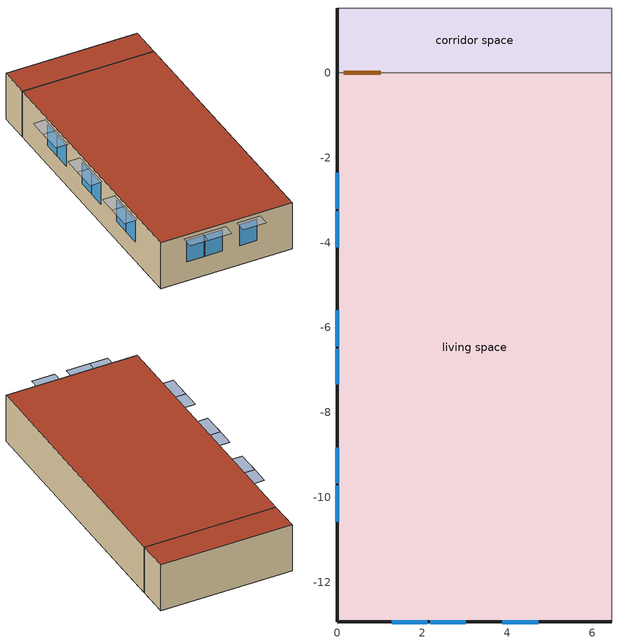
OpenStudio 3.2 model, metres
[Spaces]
living space
 floor foundation: 0,-12.93 0,0 6.47,0 6.47,-12.93 z0
 wall outside: 0,0 0,-12.93 6.47,-12.93 z0:2.44
 wall adiabatic: 6.47,-12.93 6.47,0 0,0 z0:2.44
 window: 1.28,-12.93 2.12,-12.93 / 2.19,-12.93 3.03,-12.93 / 3.89,-12.93 4.73,-12.93 / 0,-2.36 0,-3.2 / 0,-3.26 0,-4.11 / 0,-5.59 0,-6.44 / 0,-6.5 0,-7.34 / 0,-8.83 0,-9.67 / 0,-9.73 0,-10.57 z1.01:2.13
 roof outside: 6.47,-12.93 6.47,0 0,0 0,-12.93 z2.44
corridor space
 floor foundation: 0,0 0,1.52 6.47,1.52 6.47,0 z0
 wall outside: 0,1.52 0,0 z0:2.44
 wall adiabatic: 0,0 6.47,0 6.47,1.52 0,1.52 z0:2.44
 door inside: 0.15,0 1.02,0 z0:2.13
 roof outside: 6.47,0 6.47,1.52 0,1.52 0,0 z2.44
shading: 0,-10.72 0,-9.58 -0.61,-9.58 -0.61,-10.72 z2.29; 0,-7.49 0,-6.34 -0.61,-6.34 -0.61,-7.49 z2.29; 0,-4.26 0,-3.11 -0.61,-3.11 -0.61,-4.26 z2.29; 4.88,-12.93 3.74,-12.93 3.74,-13.54 4.88,-13.54 z2.29; 0,-9.82 0,-8.67 -0.61,-8.67 -0.61,-9.82 z2.29; 0,-6.59 0,-5.44 -0.61,-5.44 -0.61,-6.59 z2.29; 3.18,-12.93 2.03,-12.93 2.03,-13.54 3.18,-13.54 z2.29; 0,-3.35 0,-2.21 -0.61,-2.21 -0.61,-3.35 z2.29; 2.28,-12.93 1.13,-12.93 1.13,-13.54 2.28,-13.54 z2.29
[Site]
Denver Intl Ap_CO_USA: Latitude {deg}=39.83; Longitude {deg}=-104.65; Time Zone {hr}=-7; Elevation {m}=1650
[ClimateZones]
Climate Zone Institution Name 1=Building America; Climate Zone Document Year 1=0; Climate Zone Value 1=Cold
[Site:WaterMainsTemperature]
Calculation Method=Correlation; Annual Average Outdoor Air Temperature {C}=10.8753; Maximum Difference In Monthly Average Outdoor Air Temperatures {deltaC}=23.1524
[Site:GroundTemperature:Deep]
10.8753, 10.8753, 10.8753, 10.8753, 10.8753, 10.8753, 10.8753, 10.8753, 10.8753, 10.8753, 10.8753, 10.8753
[Building]
Building 1: North Axis {deg}=0; Standards Number of Stories=1; Standards Number of Above Ground Stories=1; Standards Building Type=multifamily; Standards Number of Living Units=8
[ThermalZone] Use Ideal Air Loads=No
living zone; corridor zone
[Sizing:Zone] Zone Cooling Design Supply Air Temperature Input Method=SupplyAirTemperature; Zone Cooling Design Supply Air Temperature {C}=14; Zone Cooling Design Supply Air Temperature Difference {deltaC}=11.11; Zone Heating Design Supply Air Temperature Input Method=SupplyAirTemperature; Zone Heating Design Supply Air Temperature {C}=40; Zone Heating Design Supply Air Temperature Difference {deltaC}=11.11; Zone Cooling Design Supply Air Humidity Ratio {kg-H2O/kg-air}=0.0085; Zone Heating Design Supply Air Humidity Ratio {kg-H2O/kg-air}=0.008; Cooling Design Air Flow Method=DesignDay; Heating Design Air Flow Method=DesignDay; Account for Dedicated Outdoor Air System=No; Dedicated Outdoor Air System Control Strategy=NeutralSupplyAir; Dedicated Outdoor Air Low Setpoint Temperature for Design {C}=autosize; Dedicated Outdoor Air High Setpoint Temperature for Design {C}=autosize
living zone; corridor zone
[Space]
Name | Space Type | Thermal Zone | Building Unit
living space | Space Type 1 | living zone | unit 1
corridor space | Space Type 2 | corridor zone
[SpaceType]
Name | Standards Space Type
Space Type 1 | living
Space Type 2 | corridor
[BuildingUnit]
unit 1: Building Unit Type=Residential
[External:File]
8760.csv: File=8760.csv
[People:Definition]
res occupants|living space: Number of People Calculation Method=People; Number of People {people}=3.39; Fraction Radiant=0.319734; Sensible Heat Fraction=0.573; Carbon Dioxide Generation Rate {m3/s-W}=0; Enable ASHRAE 55 Comfort Warnings=No; Mean Radiant Temperature Calculation Type=ZoneAveraged
[People]
res occupants|living space: People Definition=res occupants|living space; Space or SpaceType=living space; Number of People Schedule=occupants; Activity Level Schedule=res occupants activity schedule; Multiplier=1
[Schedule:File]
occupants: External File=8760.csv; Column Number=1; Rows to Skip at Top=1; Number of Hours of Data=8760; Minutes per Item=60
[Schedule:Constant]
res occupants activity schedule: Value=112.539
